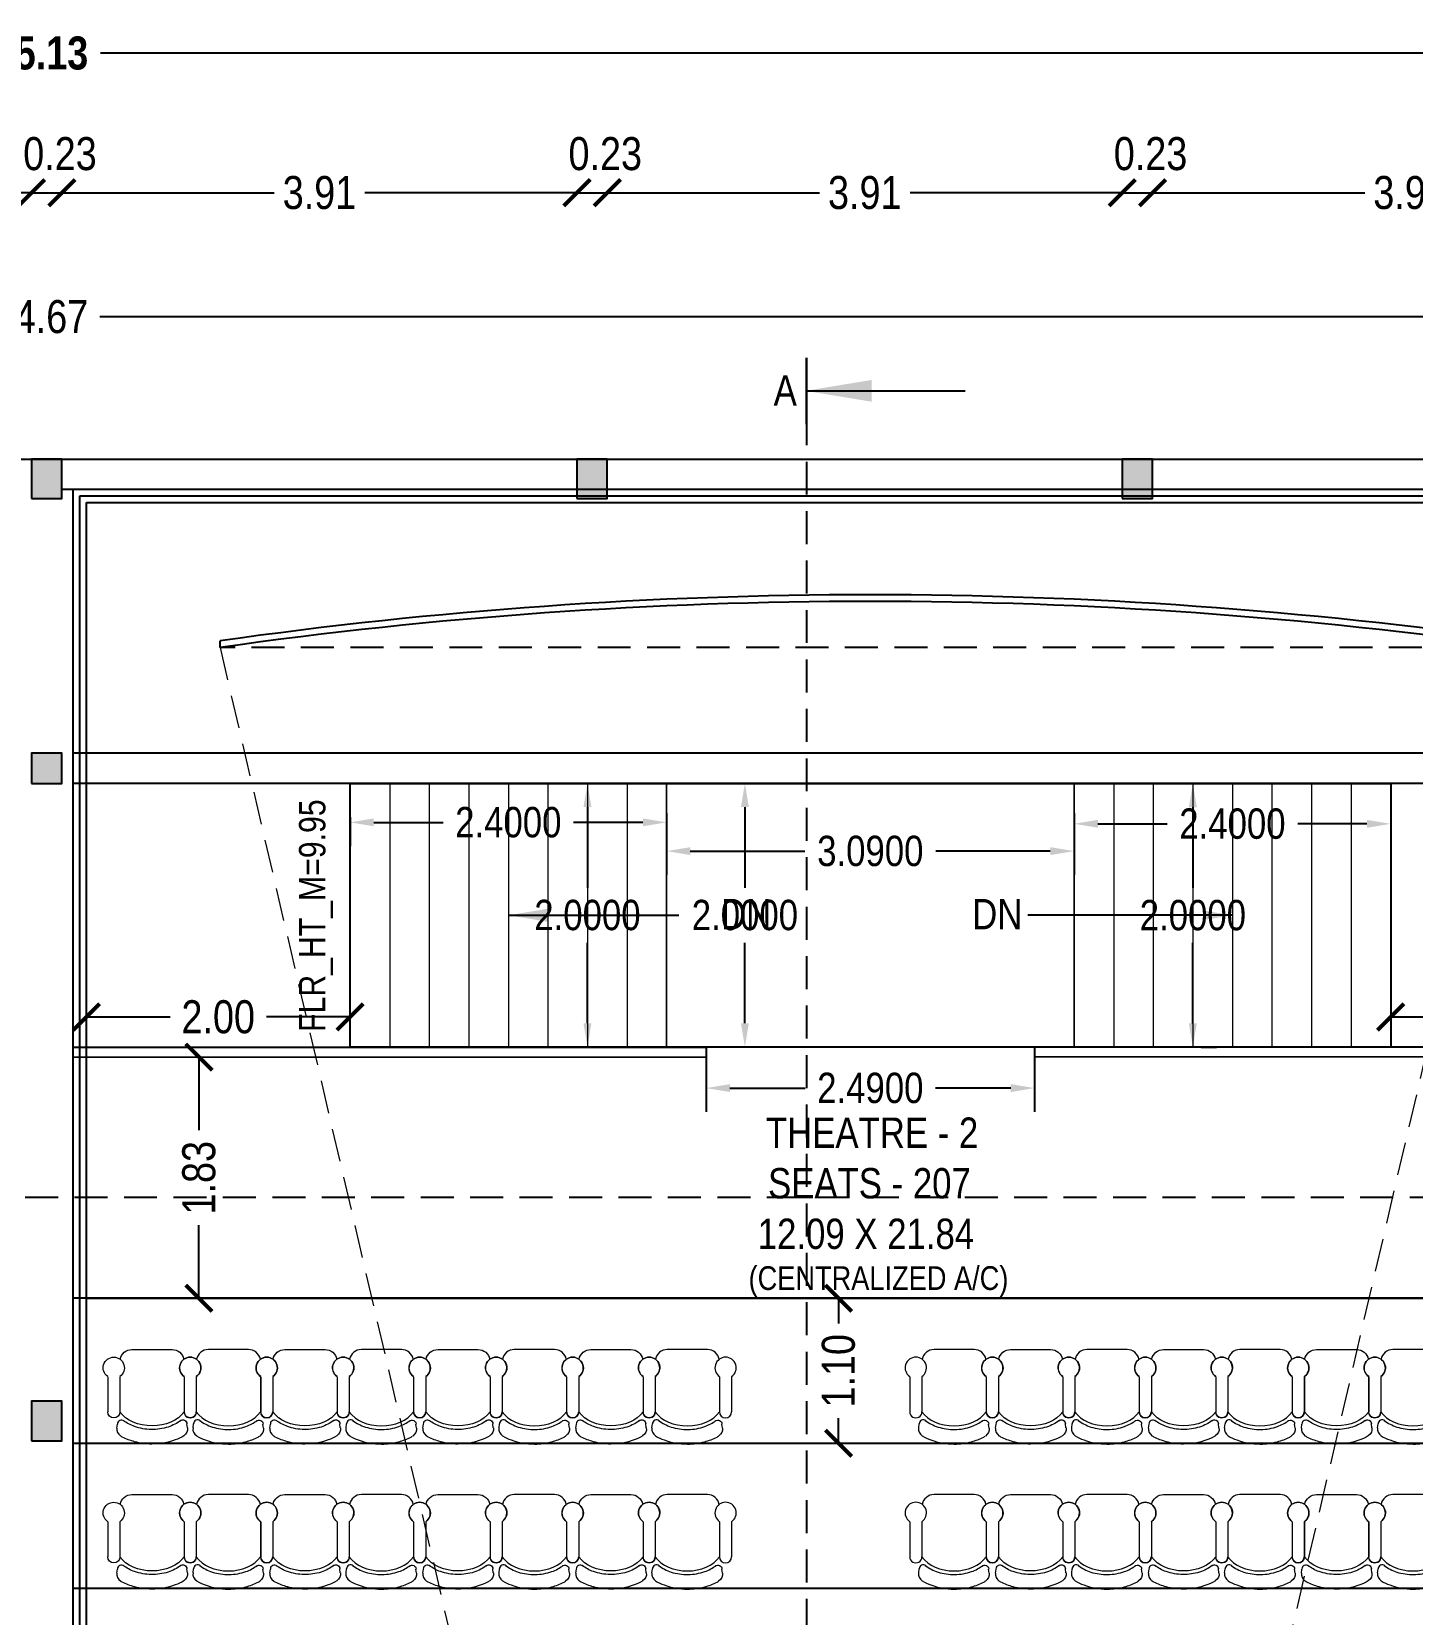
# Model space of a CAD drawing. Header units: metres. Extents: x 484 to 18344, y 10 to 2071.
# Drawn here: x 1616.59 to 1627.06, y 60.13 to 72.13 of the extents above; entities that cross this region are included whole.
import ezdxf
from ezdxf.enums import TextEntityAlignment as Align

# ---------------------------------------------------------------- set-up
doc = ezdxf.new("R2010")
doc.units = ezdxf.units.M
doc.header["$MEASUREMENT"] = 0
doc.linetypes.add('DASHED2', pattern=[0.375, 0.25, -0.125])
doc.linetypes.add('HIDDEN', pattern=[0.375, 0.25, -0.125])
for name, color, linetype in [('0 @ 1 (1)', 7, 'Continuous'), ('0 @ 1 (2)', 7, 'Continuous'), ('BLK_1_FLR_1_BLT_UP_AREA', 1, 'Continuous'), ('BLK_1_FLR_1_EXIT_WIDTH_DOOR', 2, 'Continuous'), ('BLK_1_FLR_1_STAIR_2', 1, 'Continuous')]:
    doc.layers.add(name, color=color, linetype=linetype)
for name, color, linetype, lineweight in [('BLK_1_FLR_1_STAIR_2_FLIGHT_1', 1, 'Continuous', 0), ('BLK_1_FLR_1_STAIR_2_FLIGHT_2', 1, 'Continuous', 0), ('BLK_1_FLR_1_STAIR_2_LANDING_2', 7, 'Continuous', 0), ('seat', 162, 'Continuous', 5), ('SEATING_AREA', 7, 'Continuous', 18)]:
    doc.layers.add(name, color=color, linetype=linetype, lineweight=lineweight)
doc.styles.add('2', font='swissc.ttf', dxfattribs={"height": 0.23})
doc.styles.add('CODE', font='swissc.ttf', dxfattribs={"height": 0.25})
doc.styles.get("Standard").update_dxf_attribs({"font": 'swissc.ttf', "height": 0.23})
doc.dimstyles.new('OUTER', dxfattribs={"dimscale": 0, "dimtxt": 0.3, "dimasz": 0.18, "dimexe": 0.18, "dimexo": 0.0625, "dimgap": 0.09, "dimtad": 0, "dimzin": 0, "dimdsep": 46, "dimtxsty": 'CODE', "dimcen": 0.09, "dimse1": 1, "dimse2": 1, "dimclrd": 8, "dimclrt": 1, "dimadec": 0, "dimazin": 0, "dimtfac": 1, "dimtofl": 0, "dimtmove": 0, "dimatfit": 3, "dimfxl": 0, "dimtolj": 1, "dimtzin": 0, "dimarcsym": 0})
doc.dimstyles.new('STANDARD$0', dxfattribs={"dimtxt": 7, "dimasz": 3, "dimexe": 3, "dimexo": 1, "dimgap": 1.5, "dimtad": 1, "dimdec": 1, "dimzin": 1, "dimdsep": 46, "dimlunit": 4, "dimtxsty": 'Standard', "dimblk": 'OBLIQUE', "dimcen": 0.09375, "dimdle": 1, "dimclrd": 8, "dimclre": 8, "dimclrt": 7, "dimadec": 1, "dimazin": 0, "dimtfac": 1, "dimtdec": 1, "dimtix": 1, "dimtmove": 2, "dimatfit": 3, "dimldrblk": 'ARCHTICK', "dimfxl": 0, "dimfrac": 2, "dimtolj": 1, "dimtzin": 0, "dimarcsym": 0})

# ---------------------------------------------------------------- blocks, each defined once
blk = doc.blocks.new('A$C07EF5FCE')
at = {"layer": 'seat'}
for p, q in [((0.097, 0.589), (0.101, 0.559)), ((0.631, 0.587), (0.628, 0.557)), ((0.027, 0.199), (0.027, 0.465)), ((0.119, 0.199), (0.119, 0.465)), ((0.607, 0.199), (0.607, 0.465)), ((0.699, 0.199), (0.699, 0.465)), ((0.211, -0.007), (0.514, -0.007))]:
    blk.add_line(p, q, dxfattribs=at)
at = {"layer": 'seat', "extrusion": (0, 0, -1)}
for centre, major_axis, ratio, start_param, end_param in [((0.193, 0.603), (0.0959, 0.0126), 0.730286, 3.118469, 4.035244), ((0.131, 0.558), (0.0216, 0.0216), 1, 1.649419, 3.93455)]:
    blk.add_ellipse(centre, major_axis=major_axis, ratio=ratio, start_param=start_param, end_param=end_param, dxfattribs=at)
at = {"layer": 'seat'}
for centre, major_axis, ratio, start_param, end_param in [((0.536, 0.602), (-0.0958, 0.0133), 0.730286, 3.118469, 4.035244), ((0.073, 0.465), (-0.0325, 0.0325), 1, 3.927031, 7.068623), ((0.363, 0.374), (-0.275, 0), 0.720127, 3.623154, 5.801624), ((0.597, 0.557), (-0.0216, 0.0216), 1, 1.641863, 3.926994), ((0.653, 0.465), (-0.0325, 0.0325), 1, 3.926994, 7.068587), ((0.073, 0.132), (-0.0572, 0.0572), 1, 6.101689, 11.176738), ((0.653, 0.132), (-0.0572, 0.0572), 1, 6.101856, 11.176907), ((0.211, 0.085), (-0.0649, 0.0649), 1, 0.981385, 2.356234), ((0.515, 0.085), (-0.0649, 0.0649), 1, 2.356198, 3.730952)]:
    blk.add_ellipse(centre, major_axis=major_axis, ratio=ratio, start_param=start_param, end_param=end_param, dxfattribs=at)
for points, knots in [([(0.604, 0.648), (0.583, 0.66), (0.561, 0.67), (0.511, 0.689), (0.481, 0.697), (0.422, 0.707), (0.392, 0.71), (0.317, 0.71), (0.273, 0.704), (0.199, 0.684), (0.167, 0.672), (0.134, 0.655), (0.13, 0.653), (0.126, 0.65)], [0.896318, 0.896318, 0.896318, 0.896318, 1.089966, 1.089966, 1.332064, 1.332064, 1.574163, 1.574163, 1.927199, 1.927199, 2.196925, 2.196925, 2.231899, 2.231899, 2.231899, 2.231899]), ([(0.581, 0.531), (0.553, 0.552), (0.52, 0.569), (0.445, 0.594), (0.401, 0.6), (0.314, 0.599), (0.271, 0.591), (0.199, 0.566), (0.17, 0.55), (0.146, 0.531)], [0.751759, 0.751759, 0.751759, 0.751759, 1.146666, 1.146666, 1.58895, 1.58895, 2.031233, 2.031233, 2.386086, 2.386086, 2.386086, 2.386086])]:
    blk.add_open_spline(points, degree=3, knots=knots, dxfattribs=at)
blk = doc.blocks.new('_ArchTick')
at = {"const_width": 0.15}
blk.add_lwpolyline([(-0.5, -0.5), (0.5, 0.5)], dxfattribs=at)
blk = doc.blocks.new('*D136')
at = {"color": 0, "lineweight": -2}
for p, q in [((1626.892, 64.659), (1627.528, 64.659)), ((1628.892, 64.659), (1628.256, 64.659))]:
    blk.add_line(p, q, dxfattribs=at)
at = {"color": 0, "lineweight": -2, "xscale": 0.2, "yscale": 0.2, "zscale": 0.2, "rotation": 180}
blk.add_blockref('_ArchTick', (1626.892, 64.659), dxfattribs=at)
at = {"color": 0, "lineweight": -2, "xscale": 0.2, "yscale": 0.2, "zscale": 0.2}
blk.add_blockref('_ArchTick', (1628.892, 64.659), dxfattribs=at)
at = {"color": 0, "lineweight": -2, "insert": (1627.892, 64.659), "char_height": 0.25, "attachment_point": 5, "style": 'CODE'}
blk.add_mtext('\\A1;2.00', dxfattribs=at)
blk = doc.blocks.new('*D242')
at = {"color": 0, "lineweight": -2}
for p, q in [((1617.001, 64.659), (1617.637, 64.659)), ((1619.001, 64.659), (1618.366, 64.659))]:
    blk.add_line(p, q, dxfattribs=at)
at = {"color": 0, "lineweight": -2, "xscale": 0.2, "yscale": 0.2, "zscale": 0.2, "rotation": 180}
blk.add_blockref('_ArchTick', (1617.001, 64.659), dxfattribs=at)
at = {"color": 0, "lineweight": -2, "xscale": 0.2, "yscale": 0.2, "zscale": 0.2}
blk.add_blockref('_ArchTick', (1619.001, 64.659), dxfattribs=at)
at = {"color": 0, "lineweight": -2, "insert": (1618.001, 64.659), "char_height": 0.25, "attachment_point": 5, "style": 'CODE'}
blk.add_mtext('\\A1;2.00', dxfattribs=at)
blk = doc.blocks.new('*D162')
at = {"color": 0, "lineweight": -2}
for p, q in [((1604.322, 69.969), (1616.21, 69.969)), ((1628.992, 69.969), (1617.104, 69.969))]:
    blk.add_line(p, q, dxfattribs=at)
at = {"color": 0, "lineweight": -2, "xscale": 0.2, "yscale": 0.2, "zscale": 0.2, "rotation": 180}
blk.add_blockref('_ArchTick', (1604.322, 69.969), dxfattribs=at)
at = {"color": 0, "lineweight": -2, "xscale": 0.2, "yscale": 0.2, "zscale": 0.2}
blk.add_blockref('_ArchTick', (1628.992, 69.969), dxfattribs=at)
at = {"color": 0, "lineweight": -2, "insert": (1616.657, 69.969), "char_height": 0.25, "attachment_point": 5, "style": 'CODE'}
blk.add_mtext('\\A1;24.67', dxfattribs=at)
blk = doc.blocks.new('*D169')
at = {"color": 0, "lineweight": -2}
for p, q in [((1612.652, 70.91), (1614.254, 70.91)), ((1616.586, 70.91), (1614.984, 70.91))]:
    blk.add_line(p, q, dxfattribs=at)
at = {"color": 0, "lineweight": -2, "xscale": 0.2, "yscale": 0.2, "zscale": 0.2, "rotation": 180}
blk.add_blockref('_ArchTick', (1612.652, 70.91), dxfattribs=at)
at = {"color": 0, "lineweight": -2, "xscale": 0.2, "yscale": 0.2, "zscale": 0.2}
blk.add_blockref('_ArchTick', (1616.586, 70.91), dxfattribs=at)
at = {"color": 0, "lineweight": -2, "insert": (1614.619, 70.91), "char_height": 0.25, "attachment_point": 5, "style": 'CODE'}
blk.add_mtext('\\A1;3.93', dxfattribs=at)
blk = doc.blocks.new('*D170')
at = {"color": 0, "lineweight": -2}
blk.add_line((1616.586, 70.91), (1616.816, 70.91), dxfattribs=at)
at = {"color": 0, "lineweight": -2, "xscale": 0.2, "yscale": 0.2, "zscale": 0.2, "rotation": 180}
blk.add_blockref('_ArchTick', (1616.586, 70.91), dxfattribs=at)
at = {"color": 0, "lineweight": -2, "xscale": 0.2, "yscale": 0.2, "zscale": 0.2}
blk.add_blockref('_ArchTick', (1616.816, 70.91), dxfattribs=at)
at = {"color": 0, "lineweight": -2, "insert": (1616.801, 71.205), "char_height": 0.25, "attachment_point": 5, "style": 'CODE'}
blk.add_mtext('\\A1;0.23', dxfattribs=at)
blk = doc.blocks.new('*D171')
at = {"color": 0, "lineweight": -2}
for p, q in [((1616.816, 70.91), (1618.426, 70.91)), ((1620.722, 70.91), (1619.112, 70.91))]:
    blk.add_line(p, q, dxfattribs=at)
at = {"color": 0, "lineweight": -2, "xscale": 0.2, "yscale": 0.2, "zscale": 0.2, "rotation": 180}
blk.add_blockref('_ArchTick', (1616.816, 70.91), dxfattribs=at)
at = {"color": 0, "lineweight": -2, "xscale": 0.2, "yscale": 0.2, "zscale": 0.2}
blk.add_blockref('_ArchTick', (1620.722, 70.91), dxfattribs=at)
at = {"color": 0, "lineweight": -2, "insert": (1618.769, 70.91), "char_height": 0.25, "attachment_point": 5, "style": 'CODE'}
blk.add_mtext('\\A1;3.91', dxfattribs=at)
blk = doc.blocks.new('*D172')
at = {"color": 0, "lineweight": -2}
blk.add_line((1620.722, 70.91), (1620.952, 70.91), dxfattribs=at)
at = {"color": 0, "lineweight": -2, "xscale": 0.2, "yscale": 0.2, "zscale": 0.2, "rotation": 180}
blk.add_blockref('_ArchTick', (1620.722, 70.91), dxfattribs=at)
at = {"color": 0, "lineweight": -2, "xscale": 0.2, "yscale": 0.2, "zscale": 0.2}
blk.add_blockref('_ArchTick', (1620.952, 70.91), dxfattribs=at)
at = {"color": 0, "lineweight": -2, "insert": (1620.936, 71.205), "char_height": 0.25, "attachment_point": 5, "style": 'CODE'}
blk.add_mtext('\\A1;0.23', dxfattribs=at)
blk = doc.blocks.new('*D173')
at = {"color": 0, "lineweight": -2}
for p, q in [((1620.952, 70.91), (1622.561, 70.91)), ((1624.857, 70.91), (1623.247, 70.91))]:
    blk.add_line(p, q, dxfattribs=at)
at = {"color": 0, "lineweight": -2, "xscale": 0.2, "yscale": 0.2, "zscale": 0.2, "rotation": 180}
blk.add_blockref('_ArchTick', (1620.952, 70.91), dxfattribs=at)
at = {"color": 0, "lineweight": -2, "xscale": 0.2, "yscale": 0.2, "zscale": 0.2}
blk.add_blockref('_ArchTick', (1624.857, 70.91), dxfattribs=at)
at = {"color": 0, "lineweight": -2, "insert": (1622.904, 70.91), "char_height": 0.25, "attachment_point": 5, "style": 'CODE'}
blk.add_mtext('\\A1;3.91', dxfattribs=at)
blk = doc.blocks.new('*D174')
at = {"color": 0, "lineweight": -2}
blk.add_line((1624.857, 70.91), (1625.087, 70.91), dxfattribs=at)
at = {"color": 0, "lineweight": -2, "xscale": 0.2, "yscale": 0.2, "zscale": 0.2, "rotation": 180}
blk.add_blockref('_ArchTick', (1624.857, 70.91), dxfattribs=at)
at = {"color": 0, "lineweight": -2, "xscale": 0.2, "yscale": 0.2, "zscale": 0.2}
blk.add_blockref('_ArchTick', (1625.087, 70.91), dxfattribs=at)
at = {"color": 0, "lineweight": -2, "insert": (1625.071, 71.205), "char_height": 0.25, "attachment_point": 5, "style": 'CODE'}
blk.add_mtext('\\A1;0.23', dxfattribs=at)
blk = doc.blocks.new('*D175')
at = {"color": 0, "lineweight": -2}
for p, q in [((1625.087, 70.91), (1626.696, 70.91)), ((1628.992, 70.91), (1627.382, 70.91))]:
    blk.add_line(p, q, dxfattribs=at)
at = {"color": 0, "lineweight": -2, "xscale": 0.2, "yscale": 0.2, "zscale": 0.2, "rotation": 180}
blk.add_blockref('_ArchTick', (1625.087, 70.91), dxfattribs=at)
at = {"color": 0, "lineweight": -2, "xscale": 0.2, "yscale": 0.2, "zscale": 0.2}
blk.add_blockref('_ArchTick', (1628.992, 70.91), dxfattribs=at)
at = {"color": 0, "lineweight": -2, "insert": (1627.039, 70.91), "char_height": 0.25, "attachment_point": 5, "style": 'CODE'}
blk.add_mtext('\\A1;3.91', dxfattribs=at)
blk = doc.blocks.new('*D178')
at = {"color": 0, "lineweight": -2}
for p, q in [((1604.092, 71.968), (1616.206, 71.968)), ((1629.222, 71.968), (1617.108, 71.968))]:
    blk.add_line(p, q, dxfattribs=at)
at = {"color": 0, "lineweight": -2, "xscale": 0.2, "yscale": 0.2, "zscale": 0.2, "rotation": 180}
blk.add_blockref('_ArchTick', (1604.092, 71.968), dxfattribs=at)
at = {"color": 0, "lineweight": -2, "xscale": 0.2, "yscale": 0.2, "zscale": 0.2}
blk.add_blockref('_ArchTick', (1629.222, 71.968), dxfattribs=at)
at = {"color": 0, "lineweight": -2, "insert": (1616.657, 71.968), "char_height": 0.25, "attachment_point": 5, "style": 'CODE'}
blk.add_mtext('\\A1;{\\fSwis721 Cn BT|b1|i0|c0|p34;25.13}', dxfattribs=at)
blk = doc.blocks.new('*D244')
at = {"color": 0, "lineweight": -2}
for p, q in [((1622.705, 62.526), (1622.705, 62.335)), ((1622.705, 61.426), (1622.705, 61.616))]:
    blk.add_line(p, q, dxfattribs=at)
at = {"color": 0, "lineweight": -2, "xscale": 0.2, "yscale": 0.2, "zscale": 0.2}
for p, rotation in [((1622.705, 62.526), 90), ((1622.705, 61.426), 270)]:
    blk.add_blockref('_ArchTick', p, dxfattribs=dict(at, rotation=rotation))
at = {"color": 0, "lineweight": -2, "insert": (1622.705, 61.976), "char_height": 0.25, "attachment_point": 5, "rotation": 90, "style": 'CODE'}
blk.add_mtext('\\A1;1.10', dxfattribs=at)
blk = doc.blocks.new('*D246')
at = {"color": 0, "lineweight": -2}
for p, q in [((1617.855, 64.355), (1617.855, 63.8)), ((1617.855, 62.526), (1617.855, 63.081))]:
    blk.add_line(p, q, dxfattribs=at)
at = {"color": 0, "lineweight": -2, "xscale": 0.2, "yscale": 0.2, "zscale": 0.2}
for p, rotation in [((1617.855, 64.355), 90), ((1617.855, 62.526), 270)]:
    blk.add_blockref('_ArchTick', p, dxfattribs=dict(at, rotation=rotation))
at = {"color": 0, "lineweight": -2, "insert": (1617.855, 63.44), "char_height": 0.25, "attachment_point": 5, "rotation": 90, "style": 'CODE'}
blk.add_mtext('\\A1;1.83', dxfattribs=at)
blk = doc.blocks.new('*D61')
at = {"layer": 'BLK_1_FLR_1_STAIR_2_FLIGHT_1', "color": 0, "linetype": 'Continuous', "lineweight": -2}
for p, q in [((1620.864, 66.431), (1620.981, 66.431)), ((1620.801, 66.251), (1620.801, 65.639)), ((1620.801, 64.611), (1620.801, 65.222)), ((1620.864, 64.431), (1620.981, 64.431))]:
    blk.add_line(p, q, dxfattribs=at)
at = {"layer": 'BLK_1_FLR_1_STAIR_2_FLIGHT_1', "color": 0, "linetype": 'Continuous'}
for points in [[(1620.771, 66.251), (1620.831, 66.251), (1620.801, 66.431)], [(1620.771, 64.611), (1620.831, 64.611), (1620.801, 64.431)]]:
    blk.add_solid(points, dxfattribs=at)
at = {"layer": 'BLK_1_FLR_1_STAIR_2_FLIGHT_1', "color": 0, "linetype": 'Continuous', "insert": (1620.801, 65.431), "char_height": 0.23, "attachment_point": 5}
blk.add_mtext('\\A1;2.0000', dxfattribs=at)
blk = doc.blocks.new('*D62')
at = {"layer": 'BLK_1_FLR_1_STAIR_2_FLIGHT_2', "color": 0, "linetype": 'Continuous', "lineweight": -2}
for p, q in [((1625.455, 66.43), (1625.572, 66.43)), ((1625.392, 66.25), (1625.392, 65.639)), ((1625.392, 64.61), (1625.392, 65.222)), ((1625.455, 64.43), (1625.572, 64.43))]:
    blk.add_line(p, q, dxfattribs=at)
at = {"layer": 'BLK_1_FLR_1_STAIR_2_FLIGHT_2', "color": 0, "linetype": 'Continuous'}
for points in [[(1625.362, 66.25), (1625.422, 66.25), (1625.392, 66.43)], [(1625.362, 64.61), (1625.422, 64.61), (1625.392, 64.43)]]:
    blk.add_solid(points, dxfattribs=at)
at = {"layer": 'BLK_1_FLR_1_STAIR_2_FLIGHT_2', "color": 0, "linetype": 'Continuous', "insert": (1625.392, 65.43), "char_height": 0.23, "attachment_point": 5}
blk.add_mtext('\\A1;2.0000', dxfattribs=at)
blk = doc.blocks.new('*D63')
at = {"layer": 'BLK_1_FLR_1_STAIR_2_FLIGHT_1', "color": 0, "linetype": 'Continuous', "lineweight": -2}
for p, q in [((1619.001, 66.174), (1619.001, 65.955)), ((1621.401, 66.174), (1621.401, 65.955))]:
    blk.add_line(p, q, dxfattribs=at)
at = {"layer": 'BLK_1_FLR_1_STAIR_2_FLIGHT_1', "color": 0, "lineweight": -2}
for p, q in [((1619.181, 66.135), (1619.707, 66.135)), ((1621.221, 66.135), (1620.696, 66.135))]:
    blk.add_line(p, q, dxfattribs=at)
at = {"layer": 'BLK_1_FLR_1_STAIR_2_FLIGHT_1', "color": 0, "linetype": 'Continuous'}
for points in [[(1619.181, 66.165), (1619.181, 66.105), (1619.001, 66.135)], [(1621.221, 66.165), (1621.221, 66.105), (1621.401, 66.135)]]:
    blk.add_solid(points, dxfattribs=at)
at = {"layer": 'BLK_1_FLR_1_STAIR_2_FLIGHT_1', "color": 0, "linetype": 'Continuous', "insert": (1620.201, 66.135), "char_height": 0.23, "attachment_point": 5}
blk.add_mtext('\\A1;2.4000', dxfattribs=at)
blk = doc.blocks.new('*D64')
at = {"layer": 'BLK_1_FLR_1_STAIR_2_FLIGHT_2', "color": 0, "linetype": 'Continuous', "lineweight": -2}
for p, q in [((1624.492, 66.116), (1624.492, 65.944)), ((1626.892, 66.116), (1626.892, 65.944))]:
    blk.add_line(p, q, dxfattribs=at)
at = {"layer": 'BLK_1_FLR_1_STAIR_2_FLIGHT_2', "color": 0, "lineweight": -2}
for p, q in [((1624.672, 66.124), (1625.197, 66.124)), ((1626.712, 66.124), (1626.187, 66.124))]:
    blk.add_line(p, q, dxfattribs=at)
at = {"layer": 'BLK_1_FLR_1_STAIR_2_FLIGHT_2', "color": 0, "linetype": 'Continuous'}
for points in [[(1624.672, 66.154), (1624.672, 66.094), (1624.492, 66.124)], [(1626.712, 66.154), (1626.712, 66.094), (1626.892, 66.124)]]:
    blk.add_solid(points, dxfattribs=at)
at = {"layer": 'BLK_1_FLR_1_STAIR_2_FLIGHT_2', "color": 0, "linetype": 'Continuous', "insert": (1625.692, 66.124), "char_height": 0.23, "attachment_point": 5}
blk.add_mtext('\\A1;2.4000', dxfattribs=at)
blk = doc.blocks.new('*D65')
at = {"layer": 'BLK_1_FLR_1_STAIR_2_LANDING_2', "color": 0, "linetype": 'Continuous', "lineweight": -2}
for p, q in [((1621.401, 66.205), (1621.401, 65.737)), ((1624.491, 66.205), (1624.491, 65.737))]:
    blk.add_line(p, q, dxfattribs=at)
at = {"layer": 'BLK_1_FLR_1_STAIR_2_LANDING_2', "color": 0, "lineweight": -2}
for p, q in [((1621.581, 65.917), (1622.45, 65.917)), ((1624.311, 65.917), (1623.442, 65.917))]:
    blk.add_line(p, q, dxfattribs=at)
at = {"layer": 'BLK_1_FLR_1_STAIR_2_LANDING_2', "color": 0, "linetype": 'Continuous'}
for points in [[(1621.581, 65.947), (1621.581, 65.887), (1621.401, 65.917)], [(1624.311, 65.947), (1624.311, 65.887), (1624.491, 65.917)]]:
    blk.add_solid(points, dxfattribs=at)
at = {"layer": 'BLK_1_FLR_1_STAIR_2_LANDING_2', "color": 0, "linetype": 'Continuous', "insert": (1622.946, 65.917), "char_height": 0.23, "attachment_point": 5}
blk.add_mtext('\\A1;3.0900', dxfattribs=at)
blk = doc.blocks.new('*D66')
at = {"layer": 'BLK_1_FLR_1_STAIR_2_LANDING_2', "color": 0, "linetype": 'Continuous', "lineweight": -2}
for p, q in [((1621.942, 66.431), (1621.815, 66.431)), ((1621.942, 64.431), (1621.815, 64.431))]:
    blk.add_line(p, q, dxfattribs=at)
at = {"layer": 'BLK_1_FLR_1_STAIR_2_LANDING_2', "color": 0, "lineweight": -2}
for p, q in [((1621.995, 66.251), (1621.995, 65.639)), ((1621.995, 64.611), (1621.995, 65.222))]:
    blk.add_line(p, q, dxfattribs=at)
at = {"layer": 'BLK_1_FLR_1_STAIR_2_LANDING_2', "color": 0, "linetype": 'Continuous'}
for points in [[(1621.965, 66.251), (1622.025, 66.251), (1621.995, 66.431)], [(1621.965, 64.611), (1622.025, 64.611), (1621.995, 64.431)]]:
    blk.add_solid(points, dxfattribs=at)
at = {"layer": 'BLK_1_FLR_1_STAIR_2_LANDING_2', "color": 0, "linetype": 'Continuous', "insert": (1621.995, 65.431), "char_height": 0.23, "attachment_point": 5}
blk.add_mtext('\\A1;2.0000', dxfattribs=at)
blk = doc.blocks.new('*D72')
at = {"layer": 'BLK_1_FLR_1_EXIT_WIDTH_DOOR', "color": 0, "linetype": 'Continuous', "lineweight": -2}
for p, q in [((1621.701, 64.368), (1621.701, 63.94)), ((1624.191, 64.368), (1624.191, 63.94))]:
    blk.add_line(p, q, dxfattribs=at)
at = {"layer": 'BLK_1_FLR_1_EXIT_WIDTH_DOOR', "color": 0, "lineweight": -2}
for p, q in [((1621.881, 64.12), (1622.452, 64.12)), ((1624.011, 64.12), (1623.441, 64.12))]:
    blk.add_line(p, q, dxfattribs=at)
at = {"layer": 'BLK_1_FLR_1_EXIT_WIDTH_DOOR', "color": 0, "linetype": 'Continuous'}
for points in [[(1621.881, 64.15), (1621.881, 64.09), (1621.701, 64.12)], [(1624.011, 64.15), (1624.011, 64.09), (1624.191, 64.12)]]:
    blk.add_solid(points, dxfattribs=at)
at = {"layer": 'BLK_1_FLR_1_EXIT_WIDTH_DOOR', "color": 0, "linetype": 'Continuous', "insert": (1622.946, 64.12), "char_height": 0.23, "attachment_point": 5}
blk.add_mtext('\\A1;2.4900', dxfattribs=at)

msp = doc.modelspace()

# ---------------------------------------------------------------- hatches: boundary and pattern name
for points in [[(1616.58635, 68.59069), (1616.81635, 68.59069), (1616.81635, 68.89069), (1616.58635, 68.89069)], [(1620.72158, 68.59069), (1620.95158, 68.59069), (1620.95158, 68.89069), (1620.72158, 68.89069)], [(1624.85681, 68.59069), (1625.08681, 68.59069), (1625.08681, 68.89069), (1624.85681, 68.89069)], [(1616.58635, 66.43069), (1616.81635, 66.43069), (1616.81635, 66.66069), (1616.58635, 66.66069)], [(1616.58635, 61.44566), (1616.81635, 61.44566), (1616.81635, 61.74566), (1616.58635, 61.74566)]]:
    msp.add_hatch(color=256).paths.add_polyline_path(points)

# ---------------------------------------------------------------- linework, layer by layer
at = {"lineweight": 30}
msp.add_line((1622.46102, 69.15534), (1622.46102, 69.65803), dxfattribs=at)
at = {"linetype": 'HIDDEN'}
for p, q in [((1622.46102, 69.62043), (1622.46102, 43.69748)), ((1627.87872, 67.46069), (1618.01466, 67.46069)), ((1603.41176, 63.29244), (1630.11702, 63.29244))]:
    msp.add_line(p, q, dxfattribs=at)
at = {"ltscale": 0.5}
for p, q in [((1616.81635, 68.66069), (1628.99203, 68.66069)), ((1616.90135, 46.82555), (1616.90135, 68.66069)), ((1628.99203, 66.6607), (1616.90135, 66.66069)), ((1628.99203, 66.4307), (1616.90135, 66.43069)), ((1616.90135, 64.43018), (1621.70135, 64.43079)), ((1616.90135, 64.35518), (1621.70135, 64.35579)), ((1621.70135, 64.43079), (1621.70135, 64.35569)), ((1624.19203, 64.43071), (1624.19203, 64.35571)), ((1628.99203, 64.43018), (1624.19203, 64.43071)), ((1628.99203, 64.35518), (1624.19203, 64.35571)), ((1628.99203, 62.52555), (1616.90135, 62.52555)), ((1628.99203, 61.42555), (1616.90135, 61.42555)), ((1628.99203, 60.32555), (1616.90135, 60.32555))]:
    msp.add_line(p, q, dxfattribs=at)
at = {"lineweight": -2}
msp.add_line((1618.01466, 67.46069), (1618.01466, 67.51112), dxfattribs=at)
for points in [[(1616.58635, 68.59069), (1616.81635, 68.59069), (1616.81635, 68.89069), (1616.58635, 68.89069)], [(1620.72158, 68.59069), (1620.95158, 68.59069), (1620.95158, 68.89069), (1620.72158, 68.89069)], [(1624.85681, 68.59069), (1625.08681, 68.59069), (1625.08681, 68.89069), (1624.85681, 68.89069)], [(1616.95135, 68.61069), (1628.94203, 68.61069), (1628.94203, 46.87555), (1616.95135, 46.87555)], [(1617.00135, 68.56069), (1628.89203, 68.56069), (1628.89203, 46.92555), (1617.00135, 46.92555)], [(1616.58635, 66.43069), (1616.81635, 66.43069), (1616.81635, 66.66069), (1616.58635, 66.66069)], [(1617.00135, 62.52555), (1628.89203, 62.52555), (1628.89203, 60.32555), (1617.00135, 60.32555)], [(1616.58635, 61.44566), (1616.81635, 61.44566), (1616.81635, 61.74566), (1616.58635, 61.74566)]]:
    msp.add_lwpolyline(points, close=True)
at = {"linetype": 'DASHED2', "lineweight": 13}
msp.add_lwpolyline([(1618.01466, 67.46069), (1622.94994, 46.29555), (1627.87872, 67.46069)], dxfattribs=at)
at = {"ltscale": 75}
for centre, radius, start, end in [((1622.94669, 32.89314), 34.96755, 81.891626, 98.108374), ((1622.94669, 32.88581), 34.92488, 81.881654, 98.118346)]:
    msp.add_arc(centre, radius, start, end, dxfattribs=at)
at = {"layer": 'BLK_1_FLR_1_BLT_UP_AREA', "color": 16}
msp.add_lwpolyline([(1604.09229, 44.36555), (1604.09229, 68.89069), (1629.22203, 68.89069), (1629.22203, 44.36555)], close=True, dxfattribs=at)
at = {"layer": 'BLK_1_FLR_1_STAIR_2'}
msp.add_lwpolyline([(1619.00135, 66.43042), (1626.89203, 66.43028), (1626.89203, 64.43055), (1619.00135, 64.43069)], close=True, dxfattribs=at)
at = {"layer": 'BLK_1_FLR_1_STAIR_2_FLIGHT_1'}
for p, q in [((1619.00135, 66.43069), (1619.00135, 64.43069)), ((1619.30135, 66.43069), (1619.30135, 64.43069)), ((1619.60135, 66.43069), (1619.60135, 64.43069)), ((1619.90135, 66.43069), (1619.90135, 64.43069)), ((1620.20135, 66.43069), (1620.20135, 64.43069)), ((1620.50135, 66.43069), (1620.50135, 64.43069)), ((1620.80135, 66.43069), (1620.80135, 64.43069)), ((1621.10135, 66.43069), (1621.10135, 64.43069)), ((1621.40135, 66.43069), (1621.40135, 64.43069))]:
    msp.add_line(p, q, dxfattribs=at)
msp.add_lwpolyline([(1621.40135, 66.43042), (1619.00135, 66.43042), (1619.00135, 64.43069), (1621.40135, 64.43069)], close=True, dxfattribs=at)
at = {"layer": 'BLK_1_FLR_1_STAIR_2_FLIGHT_2'}
for p, q in [((1624.49203, 66.43042), (1624.49203, 64.43042)), ((1624.79203, 66.43042), (1624.79203, 64.43042)), ((1625.09203, 66.43042), (1625.09203, 64.43042)), ((1625.39203, 66.43042), (1625.39203, 64.43042)), ((1625.69203, 66.43042), (1625.69203, 64.43042)), ((1625.99203, 66.43042), (1625.99203, 64.43042)), ((1626.29203, 66.43042), (1626.29203, 64.43042)), ((1626.59203, 66.43042), (1626.59203, 64.43042)), ((1626.89203, 66.43042), (1626.89203, 64.43042))]:
    msp.add_line(p, q, dxfattribs=at)
msp.add_lwpolyline([(1626.89203, 66.43042), (1624.49203, 66.43042), (1624.49203, 64.43069), (1626.89203, 64.43069)], close=True, dxfattribs=at)
at = {"layer": 'BLK_1_FLR_1_STAIR_2_LANDING_2'}
msp.add_lwpolyline([(1624.49203, 66.43042), (1621.40135, 66.43042), (1621.40135, 64.43069), (1624.49203, 64.43069)], close=True, dxfattribs=at)
at = {"layer": 'SEATING_AREA', "color": 1}
msp.add_lwpolyline([(1617.00135, 46.92555), (1628.89203, 46.92555), (1628.89203, 62.52555), (1617.00135, 62.52555), (1617.00135, 59.22555), (1619.10187, 59.22555), (1619.10187, 57.42555), (1619.17687, 57.42555), (1619.17687, 53.82555), (1617.00135, 53.82555), (1617.00135, 46.92555)], close=True, dxfattribs=at)

# ---------------------------------------------------------------- block references
at = {"yscale": 0.99999023299776, "zscale": 0.9999902297881532}
for p, xscale, rotation in [((1617.13599, 62.13025), -0.9999902114874935, 180.0010415702631), ((1618.44151, 62.13025), 0.9999902114874938, 179.9989584297368), ((1618.29598, 62.13025), -0.9999902114874938, 180.0010415702631), ((1619.6015, 62.13025), 0.9999902114874938, 179.9989584297368), ((1619.45597, 62.13025), -0.9999902114874938, 180.0010415702631), ((1620.76149, 62.13025), 0.999990211487494, 179.9989584297368), ((1620.61596, 62.13025), -0.9999902114874938, 180.0010415702631), ((1621.92148, 62.13025), 0.9999902114874938, 179.9989584297368), ((1623.94406, 62.13025), 0.999990211487494, 179.9989584297368), ((1623.79852, 62.13025), -0.9999902114874938, 180.0010415702631), ((1625.10404, 62.13025), 0.999990211487494, 179.9989584297368), ((1624.95851, 62.13025), -0.9999902114874942, 180.0010415702631), ((1626.26403, 62.13025), 0.999990211487494, 179.9989584297368), ((1626.1185, 62.13025), -0.9999902114874938, 180.0010415702631), ((1627.42402, 62.13025), 0.999990211487494, 179.9989584297368), ((1617.13599, 61.03025), -0.9999902114874938, 180.0010415702631), ((1618.44151, 61.03025), 0.9999902114874938, 179.9989584297368), ((1618.29598, 61.03025), -0.999990211487494, 180.0010415702631), ((1619.6015, 61.03025), 0.9999902114874938, 179.9989584297368), ((1619.45597, 61.03025), -0.999990211487494, 180.0010415702631), ((1620.76149, 61.03025), 0.9999902114874942, 179.9989584297368), ((1620.61596, 61.03025), -0.999990211487494, 180.0010415702631), ((1621.92148, 61.03025), 0.9999902114874938, 179.9989584297368), ((1623.94406, 61.03025), 0.9999902114874942, 179.9989584297368), ((1623.79852, 61.03025), -0.999990211487494, 180.0010415702631), ((1625.10404, 61.03025), 0.9999902114874942, 179.9989584297368), ((1624.95851, 61.03025), -0.9999902114874942, 180.0010415702631), ((1626.26403, 61.03025), 0.9999902114874942, 179.9989584297368), ((1626.1185, 61.03025), -0.999990211487494, 180.0010415702631), ((1627.42402, 61.03025), 0.9999902114874942, 179.9989584297368)]:
    msp.add_blockref('A$C07EF5FCE', p, dxfattribs=dict(at, xscale=xscale, rotation=rotation))

# ---------------------------------------------------------------- texts
at = {"linetype": 'ByBlock', "lineweight": 30}
msp.add_text('A', height=0.23, dxfattribs=at).set_placement((1622.30092, 69.29622), align=Align.CENTER)
at = {"linetype": 'ByBlock', "lineweight": 30, "style": '2'}
msp.add_text('(CENTRALIZED A/C)', height=0.18, dxfattribs=at).set_placement((1622.02297, 62.5889))
at = {"lineweight": 30, "char_height": 0.23, "attachment_point": 1, "style": '2'}
for s, insert in [('{\\W9.441564; }DN', (1621.12202, 65.55455)), ('{\\W9.441564; }DN', (1623.02689, 65.55455)), ('\\A1;{\\W1.597447; }THEATRE{\\A0; - 2\\P{\\W1.817055; }SEATS - 207\\P{\\W0.751368; }12.09 X 21.84}', (1622.03742, 63.89676))]:
    msp.add_mtext_dynamic_manual_height_columns(s, width=1.7528384, gutter_width=1.15, heights=[0], dxfattribs=dict(at, insert=insert))
at = {"layer": 'BLK_1_FLR_1_STAIR_2', "insert": (1618.6137, 65.42766, -0.03983), "char_height": 0.2, "width": 2.4, "attachment_point": 2, "rotation": 90}
msp.add_mtext('FLR_HT_M=9.95', dxfattribs=at)

# ---------------------------------------------------------------- dimensions: what is measured, and where the dimension line sits
at = {"layer": '0 @ 1 (2)', "lineweight": -2}
dim = msp.add_linear_dim(base=(1629.22203, 71.96753), p1=(1604.09229, 68.89069), p2=(1629.22203, 68.89069), text='{\\fSwis721 Cn BT|b1|i0|c0|p34;<>}', dimstyle='OUTER', override={"dimscale": 1, "dimtxt": 0.25, "dimasz": 0.2, "dimblk": 'ArchTick', "dimclrd": 0, "dimclrt": 0, "dimtix": 0, "dimtofl": 0, "dimtmove": 0, "dimatfit": 3, "dimfxl": 6}, dxfattribs=at)
dim.commit()
dim.dimension.update_dxf_attribs({"geometry": '*D178', "text_midpoint": (1616.65716, 71.96753)})
for base, p1, p2, picture, middle in [((1616.81635, 70.91043), (1616.58635, 68.89069), (1616.81635, 68.89069), '*D170', (1616.80077, 71.20519)), ((1620.95158, 70.91043), (1620.72158, 68.89069), (1620.95158, 68.89069), '*D172', (1620.936, 71.20519)), ((1625.08681, 70.91043), (1624.85681, 68.89069), (1625.08681, 68.89069), '*D174', (1625.07122, 71.20519))]:
    dim = msp.add_linear_dim(base=base, p1=p1, p2=p2, dimstyle='OUTER', override={"dimscale": 1, "dimtxt": 0.25, "dimasz": 0.2, "dimblk": 'ArchTick', "dimclrd": 0, "dimclrt": 0, "dimtix": 0, "dimtofl": 0, "dimtmove": 1, "dimatfit": 3, "dimfxl": 6}, dxfattribs=at)
    dim.commit()
    dim.dimension.update_dxf_attribs({"geometry": picture, "text_midpoint": middle, "dimtype": 128})
for base, p1, p2, override, picture, middle in [((1616.58635, 70.91043), (1612.65167, 68.89069), (1616.58635, 68.89069), {"dimscale": 1, "dimtxt": 0.25, "dimasz": 0.2, "dimblk": 'ArchTick', "dimclrd": 0, "dimclrt": 0, "dimtix": 0, "dimtofl": 0, "dimtmove": 1, "dimatfit": 3, "dimfxl": 6}, '*D169', (1614.61901, 70.91043)), ((1620.72158, 70.91043), (1616.81635, 68.89069), (1620.72158, 68.89069), {"dimscale": 1, "dimtxt": 0.25, "dimasz": 0.2, "dimblk": 'ArchTick', "dimclrd": 0, "dimclrt": 0, "dimtix": 0, "dimtofl": 0, "dimtmove": 1, "dimatfit": 3, "dimfxl": 6}, '*D171', (1618.76897, 70.91043)), ((1624.85681, 70.91043), (1620.95158, 68.89069), (1624.85681, 68.89069), {"dimscale": 1, "dimtxt": 0.25, "dimasz": 0.2, "dimblk": 'ArchTick', "dimclrd": 0, "dimclrt": 0, "dimtix": 0, "dimtofl": 0, "dimtmove": 1, "dimatfit": 3, "dimfxl": 6}, '*D173', (1622.90419, 70.91043)), ((1628.99203, 70.91043), (1625.08681, 68.89069), (1628.99203, 68.89069), {"dimscale": 1, "dimtxt": 0.25, "dimasz": 0.2, "dimblk": 'ArchTick', "dimclrd": 0, "dimclrt": 0, "dimtix": 0, "dimtofl": 0, "dimtmove": 1, "dimatfit": 3, "dimfxl": 6}, '*D175', (1627.03942, 70.91043)), ((1628.99203, 69.96887), (1604.32229, 68.27237), (1628.99203, 68.43487), {"dimscale": 1, "dimtxt": 0.25, "dimasz": 0.2, "dimblk": 'ArchTick', "dimclrd": 0, "dimclrt": 0, "dimtix": 0, "dimtofl": 0, "dimtmove": 1, "dimatfit": 3, "dimfxl": 6}, '*D162', (1616.65716, 69.96887)), ((1617.00135, 64.65856), (1619.00135, 64.65856), (1617.00135, 64.65856), {"dimscale": 1, "dimtxt": 0.25, "dimasz": 0.2, "dimblk": 'ArchTick', "dimclrd": 0, "dimclrt": 0, "dimtix": 0, "dimtofl": 0, "dimtmove": 0, "dimatfit": 3, "dimfxl": 6}, '*D242', (1618.00135, 64.65856)), ((1628.89203, 64.65856), (1626.89203, 64.65856), (1628.89203, 64.65856), {"dimscale": 1, "dimtxt": 0.25, "dimasz": 0.2, "dimblk": 'ArchTick', "dimclrd": 0, "dimclrt": 0, "dimtix": 0, "dimtofl": 0, "dimtmove": 0, "dimatfit": 3, "dimfxl": 6}, '*D136', (1627.89203, 64.65856))]:
    dim = msp.add_linear_dim(base=base, p1=p1, p2=p2, dimstyle='OUTER', override=override, dxfattribs=at)
    dim.commit()
    dim.dimension.update_dxf_attribs({"geometry": picture, "text_midpoint": middle})
for base, p1, p2, picture, middle in [((1617.85495, 64.35528), (1617.68207, 62.52555), (1617.68184, 64.35528), '*D246', (1617.85495, 63.44042)), ((1622.70468, 61.42555), (1622.70468, 62.52555), (1622.70468, 61.42555), '*D244', (1622.70468, 61.97555))]:
    dim = msp.add_linear_dim(base=base, p1=p1, p2=p2, angle=90, dimstyle='OUTER', override={"dimscale": 1, "dimtxt": 0.25, "dimasz": 0.2, "dimblk": 'ArchTick', "dimclrd": 0, "dimclrt": 0, "dimtix": 0, "dimtofl": 0, "dimtmove": 0, "dimatfit": 3, "dimfxl": 0.18}, dxfattribs=at)
    dim.commit()
    dim.dimension.update_dxf_attribs({"geometry": picture, "text_midpoint": middle})
at = {"layer": 'BLK_1_FLR_1_EXIT_WIDTH_DOOR', "color": 2, "linetype": 'Continuous'}
dim = msp.add_aligned_dim(p1=(1621.70135, 64.43079), p2=(1624.19135, 64.43079), distance=-0.31084, dimstyle='STANDARD$0', override={"dimtxt": 1, "dimasz": 0.18, "dimexe": 0.18, "dimexo": 0.0625, "dimgap": 0.09, "dimtad": 0, "dimtih": 1, "dimtoh": 1, "dimdec": 4, "dimzin": 0, "dimlunit": 2, "dimpost": '', "dimcen": 0.09, "dimdle": 0, "dimclrd": 0, "dimclre": 0, "dimclrt": 0, "dimadec": 0, "dimtdec": 4, "dimtix": 0, "dimtofl": 0, "dimtmove": 1, "dimfxl": 5, "dimfrac": 0}, dxfattribs=at)
dim.commit()
dim.dimension.update_dxf_attribs({"geometry": '*D72', "text_midpoint": (1622.94635, 64.11995)})
at = {"layer": 'BLK_1_FLR_1_STAIR_2_FLIGHT_1', "color": 2, "linetype": 'Continuous'}
dim = msp.add_linear_dim(base=(1620.80135, 66.43055), p1=(1620.80135, 64.43055), p2=(1620.80135, 66.43055), angle=90, dimstyle='STANDARD$0', override={"dimtxt": 0.18, "dimasz": 0.18, "dimexe": 0.18, "dimexo": 0.0625, "dimgap": 0.09, "dimtad": 0, "dimtih": 1, "dimtoh": 1, "dimdec": 4, "dimzin": 0, "dimlunit": 2, "dimpost": '', "dimcen": 0.09, "dimdle": 0, "dimclrd": 0, "dimclre": 0, "dimclrt": 0, "dimadec": 0, "dimtdec": 4, "dimtix": 0, "dimtofl": 0, "dimtmove": 0, "dimfrac": 0}, dxfattribs=at)
dim.commit()
dim.dimension.update_dxf_attribs({"geometry": '*D61', "text_midpoint": (1620.80135, 65.43055)})
at = {"layer": 'BLK_1_FLR_1_STAIR_2_FLIGHT_1', "color": 1, "linetype": 'Continuous'}
dim = msp.add_linear_dim(base=(1621.40135, 66.13454), p1=(1619.00135, 66.23679), p2=(1621.40135, 66.23679), dimstyle='STANDARD$0', override={"dimtxt": 0.18, "dimasz": 0.18, "dimexe": 0.18, "dimexo": 0.0625, "dimgap": 0.09, "dimtad": 0, "dimtih": 1, "dimtoh": 1, "dimdec": 4, "dimzin": 0, "dimlunit": 2, "dimpost": '', "dimcen": 0.09, "dimdle": 0, "dimclrd": 0, "dimclre": 0, "dimclrt": 0, "dimadec": 0, "dimtdec": 4, "dimtix": 0, "dimtofl": 0, "dimtmove": 1, "dimfxl": 5, "dimfrac": 0}, dxfattribs=at)
dim.commit()
dim.dimension.update_dxf_attribs({"geometry": '*D63', "text_midpoint": (1620.20135, 66.13454)})
at = {"layer": 'BLK_1_FLR_1_STAIR_2_FLIGHT_2', "color": 2, "linetype": 'Continuous'}
dim = msp.add_linear_dim(base=(1625.39204, 66.430497), p1=(1625.392031, 64.43045), p2=(1625.39204, 66.430497), angle=90, dimstyle='STANDARD$0', override={"dimtxt": 0.18, "dimasz": 0.18, "dimexe": 0.18, "dimexo": 0.0625, "dimgap": 0.09, "dimtad": 0, "dimtih": 1, "dimtoh": 1, "dimdec": 4, "dimzin": 0, "dimlunit": 2, "dimpost": '', "dimcen": 0.09, "dimdle": 0, "dimclrd": 0, "dimclre": 0, "dimclrt": 0, "dimadec": 0, "dimtdec": 4, "dimtix": 0, "dimtofl": 0, "dimtmove": 0, "dimfrac": 0}, dxfattribs=at)
dim.commit()
dim.dimension.update_dxf_attribs({"geometry": '*D62', "text_midpoint": (1625.39204, 65.430473)})
at = {"layer": 'BLK_1_FLR_1_STAIR_2_FLIGHT_2', "color": 1, "linetype": 'Continuous'}
dim = msp.add_linear_dim(base=(1626.89203, 66.1239), p1=(1624.49203, 66.17862), p2=(1626.89203, 66.17862), dimstyle='STANDARD$0', override={"dimtxt": 0.18, "dimasz": 0.18, "dimexe": 0.18, "dimexo": 0.0625, "dimgap": 0.09, "dimtad": 0, "dimtih": 1, "dimtoh": 1, "dimdec": 4, "dimzin": 0, "dimlunit": 2, "dimpost": '', "dimcen": 0.09, "dimdle": 0, "dimclrd": 0, "dimclre": 0, "dimclrt": 0, "dimadec": 0, "dimtdec": 4, "dimtix": 0, "dimtofl": 0, "dimtmove": 1, "dimfxl": 5, "dimfrac": 0}, dxfattribs=at)
dim.commit()
dim.dimension.update_dxf_attribs({"geometry": '*D64', "text_midpoint": (1625.69203, 66.1239)})
at = {"layer": 'BLK_1_FLR_1_STAIR_2_LANDING_2', "color": 1, "linetype": 'Continuous'}
dim = msp.add_linear_dim(base=(1621.99524, 64.43055), p1=(1622.0043, 66.43053), p2=(1622.0043, 64.43055), angle=90, dimstyle='STANDARD$0', override={"dimtxt": 1, "dimasz": 0.18, "dimexe": 0.18, "dimexo": 0.0625, "dimgap": 0.09, "dimtad": 0, "dimtih": 1, "dimtoh": 1, "dimdec": 4, "dimzin": 0, "dimlunit": 2, "dimpost": '', "dimcen": 0.09, "dimdle": 0, "dimclrd": 0, "dimclre": 0, "dimclrt": 0, "dimadec": 0, "dimtdec": 4, "dimtix": 0, "dimtofl": 0, "dimtmove": 1, "dimfxl": 5, "dimfrac": 0}, dxfattribs=at)
dim.commit()
dim.dimension.update_dxf_attribs({"geometry": '*D66', "text_midpoint": (1621.99524, 65.43054)})
at = {"layer": 'BLK_1_FLR_1_STAIR_2_LANDING_2', "color": 2, "linetype": 'Continuous'}
dim = msp.add_linear_dim(base=(1624.49135, 65.91709), p1=(1621.40135, 66.2676), p2=(1624.49135, 66.26734), dimstyle='STANDARD$0', override={"dimtxt": 1, "dimasz": 0.18, "dimexe": 0.18, "dimexo": 0.0625, "dimgap": 0.09, "dimtad": 0, "dimtih": 1, "dimtoh": 1, "dimdec": 4, "dimzin": 0, "dimlunit": 2, "dimpost": '', "dimcen": 0.09, "dimdle": 0, "dimclrd": 0, "dimclre": 0, "dimclrt": 0, "dimadec": 0, "dimtdec": 4, "dimtix": 0, "dimtofl": 0, "dimtmove": 1, "dimfxl": 5, "dimfrac": 0}, dxfattribs=at)
dim.commit()
dim.dimension.update_dxf_attribs({"geometry": '*D65', "text_midpoint": (1622.94635, 65.91709)})

# ---------------------------------------------------------------- leaders
at = {"layer": '0 @ 1 (1)', "linetype": 'ByBlock', "lineweight": 30}
msp.add_leader([(1622.45512, 69.40763), (1623.66595, 69.40763)], dimstyle='OUTER', override={"dimscale": 1, "dimasz": 0.5, "dimgap": 0.09, "dimtad": 0, "dimtih": 1, "dimtoh": 1, "dimclrd": 0, "dimclrt": 0, "dimfxl": 6}, dxfattribs=at)
at = {"layer": '0 @ 1 (2)', "lineweight": -2}
for points, override in [([(1620.20135, 65.43069), (1621.494, 65.43069)], {"dimscale": 1, "dimtxt": 0.25, "dimasz": 0.3, "dimgap": 0.09, "dimtad": 0, "dimclrd": 0, "dimclrt": 0, "dimfxl": 6}), ([(1625.69203, 65.43042), (1624.14153, 65.43042)], {"dimscale": 1, "dimtxt": 0.25, "dimasz": 0.2, "dimgap": 0.09, "dimtad": 0, "dimclrd": 0, "dimclrt": 0, "dimfxl": 6})]:
    msp.add_leader(points, dimstyle='OUTER', override=override, dxfattribs=at)

doc.saveas('drawing.dxf')
